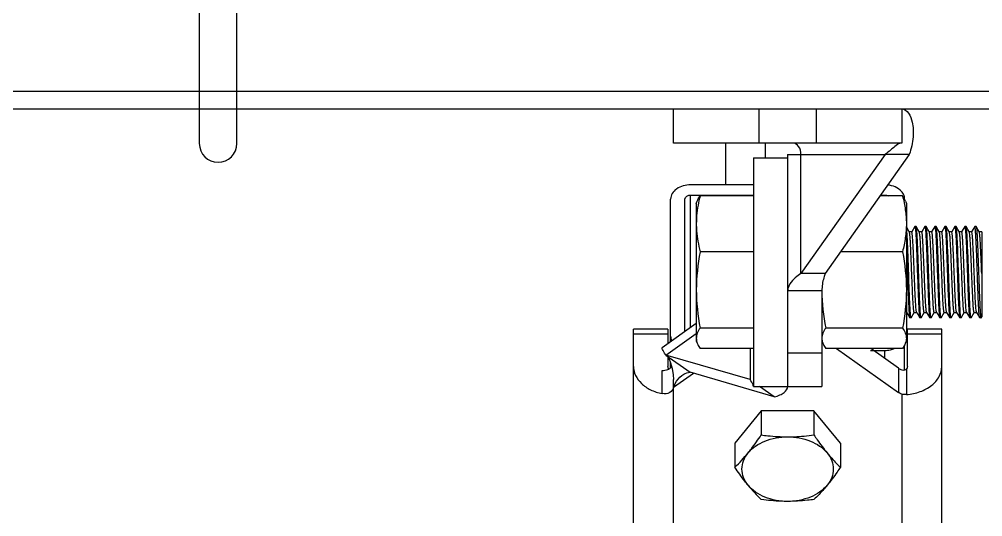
# Model space of a CAD drawing. Extents: x 1725261 to 1937680, y 860327 to 1571294.
# Drawn here: x 1849296 to 1851256, y 1215430 to 1216442 of the extents above; entities that cross this region are included whole.
import ezdxf

# ---------------------------------------------------------------- set-up
doc = ezdxf.new("R2010")
doc.units = 0
doc.header["$LTSCALE"] = 1000
doc.header["$MEASUREMENT"] = 0
doc.layers.add('bz', color=2, linetype='Continuous')
doc.layers.add('walraven', color=7, linetype='Continuous')

msp = doc.modelspace()

# ---------------------------------------------------------------- linework, layer by layer
at = {"linetype": 'Continuous'}
for p, q in [((1849018.4, 1216295.4), (1852700.3, 1216295.4)), ((1849018.4, 1216259.7), (1852700.3, 1216259.7)), ((1850627, 1216190), (1850627, 1216259.7)), ((1850627, 1216259.7), (1851091.6, 1216259.7)), ((1850801.2, 1216190), (1850801.2, 1216259.7)), ((1850917.4, 1216259.7), (1850917.4, 1216190)), ((1851091.6, 1216259.7), (1851091.6, 1216190)), ((1851091.6, 1216190), (1850627, 1216190)), ((1850733.2, 1216190), (1850733.2, 1216104.9)), ((1850813.7, 1216190), (1850813.7, 1216159.6)), ((1850789.6, 1216159.6), (1850789.6, 1215695)), ((1850789.6, 1216159.6), (1850859.3, 1216159.6)), ((1850859.3, 1216166.8), (1850859.3, 1215695)), ((1850859.3, 1216166.8), (1851057.6, 1216166.8)), ((1851057.6, 1216166.8), (1850886.5, 1215924.8)), ((1850886.5, 1215924.8), (1850886.5, 1216166.8)), ((1851106.9, 1216166.8), (1850935.8, 1215924.8)), ((1851106.9, 1216166.8), (1851057.6, 1216166.8)), ((1850789.6, 1216104.9), (1850661.8, 1216104.9)), ((1850621.2, 1215786.3), (1850621.2, 1216076.1)), ((1850650.2, 1215806.8), (1850650.2, 1216076.1)), ((1850661.8, 1215815), (1850661.8, 1216084.3)), ((1850661.8, 1216084.3), (1850789.6, 1216084.3)), ((1850789.6, 1216082.8), (1850681.3, 1216082.8)), ((1851093.1, 1216082.8), (1851047.5, 1216082.8)), ((1851048.6, 1216084.3), (1851056.8, 1216084.3)), ((1851056.8, 1216082.8), (1851056.8, 1216084.3)), ((1850673.5, 1216066.7), (1850675.3, 1216071.8)), ((1850673.5, 1216066.7), (1850673.5, 1215787.9)), ((1851099.1, 1216071.8), (1851100.9, 1216066.7)), ((1851100.9, 1216066.7), (1851100.9, 1215787.9)), ((1851106.9, 1216009.2), (1851100.9, 1216019.6)), ((1851118, 1216020.1), (1851111.8, 1216009.2)), ((1851118, 1216020.1), (1851118.2, 1216020.2)), ((1851120.8, 1216020.2), (1851118.2, 1216020.2)), ((1851121, 1216020.1), (1851120.8, 1216020.2)), ((1851127.2, 1216009.2), (1851121, 1216020.1)), ((1851138.4, 1216020.1), (1851132.1, 1216009.2)), ((1851138.4, 1216020.1), (1851138.6, 1216020.2)), ((1851141.1, 1216020.2), (1851138.6, 1216020.2)), ((1851141.3, 1216020.1), (1851141.1, 1216020.2)), ((1851147.5, 1216009.2), (1851141.3, 1216020.1)), ((1851158.7, 1216020.1), (1851152.4, 1216009.2)), ((1851158.7, 1216020.1), (1851158.9, 1216020.2)), ((1851161.4, 1216020.2), (1851158.9, 1216020.2)), ((1851161.6, 1216020.1), (1851161.4, 1216020.2)), ((1851167.9, 1216009.2), (1851161.6, 1216020.1)), ((1851179, 1216020.1), (1851172.8, 1216009.2)), ((1851179, 1216020.1), (1851179.2, 1216020.2)), ((1851181.8, 1216020.2), (1851179.2, 1216020.2)), ((1851181.9, 1216020.1), (1851181.8, 1216020.2)), ((1851188.2, 1216009.2), (1851181.9, 1216020.1)), ((1851199.3, 1216020.1), (1851193.1, 1216009.2)), ((1851199.3, 1216020.1), (1851199.5, 1216020.2)), ((1851202.1, 1216020.2), (1851199.5, 1216020.2)), ((1851202.3, 1216020.1), (1851202.1, 1216020.2)), ((1851208.5, 1216009.2), (1851202.3, 1216020.1)), ((1851219.7, 1216020.1), (1851213.4, 1216009.2)), ((1851219.7, 1216020.1), (1851219.9, 1216020.2)), ((1851222.4, 1216020.2), (1851219.9, 1216020.2)), ((1851222.6, 1216020.1), (1851222.4, 1216020.2)), ((1851228.9, 1216009.2), (1851222.6, 1216020.1)), ((1851240, 1216020.1), (1851233.7, 1216009.2)), ((1851240.2, 1216020.2), (1851240, 1216020.1)), ((1851242.7, 1216020.2), (1851240.2, 1216020.2)), ((1851242.7, 1216020.2), (1851242.9, 1216020.1)), ((1851249.2, 1216009.2), (1851242.9, 1216020.1)), ((1851242.9, 1216020.1), (1851243, 1216019.9)), ((1851107, 1216009), (1851106.9, 1216009.2)), ((1851111.9, 1216009.2), (1851106.9, 1216009.2)), ((1851107.2, 1216008.6), (1851107, 1216009)), ((1851127.3, 1216009), (1851127.2, 1216009.2)), ((1851132.2, 1216009.2), (1851127.2, 1216009.2)), ((1851147.7, 1216009), (1851147.5, 1216009.2)), ((1851152.5, 1216009.2), (1851147.5, 1216009.2)), ((1851168, 1216009), (1851167.9, 1216009.2)), ((1851172.8, 1216009.2), (1851167.9, 1216009.2)), ((1851168.1, 1216008.8), (1851168, 1216009)), ((1851188.3, 1216009), (1851188.2, 1216009.2)), ((1851193.2, 1216009.2), (1851188.2, 1216009.2)), ((1851208.6, 1216009), (1851208.5, 1216009.2)), ((1851213.5, 1216009.2), (1851208.5, 1216009.2)), ((1851229, 1216009), (1851228.9, 1216009.2)), ((1851233.8, 1216009.2), (1851228.9, 1216009.2)), ((1851249.3, 1216009), (1851249.2, 1216009.2)), ((1851254.2, 1216009.2), (1851249.2, 1216009.2)), ((1851254.3, 1216009.6), (1851254.1, 1216009.3)), ((1851254.3, 1216009.2), (1851254.2, 1216009.2)), ((1851254.3, 1216009.5), (1851254.3, 1215836.6)), ((1850789.6, 1215969), (1850681.3, 1215969)), ((1851093.1, 1215969), (1850967, 1215969)), ((1850935.8, 1215924.8), (1850886.5, 1215924.8)), ((1850929, 1215889.2), (1850859.3, 1215889.2)), ((1850929, 1215889.2), (1850929, 1215695)), ((1851100.9, 1215845.4), (1851101.6, 1215845.4)), ((1851101.5, 1215845.6), (1851101.6, 1215845.4)), ((1851101.6, 1215845.4), (1851107.9, 1215834.5)), ((1851110.8, 1215834.5), (1851117, 1215845.4)), ((1851116.9, 1215845.4), (1851121.9, 1215845.4)), ((1851121.8, 1215845.6), (1851121.7, 1215845.8)), ((1851121.8, 1215845.6), (1851121.9, 1215845.4)), ((1851121.9, 1215845.4), (1851128.2, 1215834.5)), ((1851131.1, 1215834.5), (1851137.4, 1215845.4)), ((1851137.3, 1215845.4), (1851142.2, 1215845.4)), ((1851142.1, 1215845.6), (1851142.2, 1215845.4)), ((1851142.2, 1215845.4), (1851148.5, 1215834.5)), ((1851151.5, 1215834.5), (1851157.7, 1215845.4)), ((1851157.6, 1215845.4), (1851162.6, 1215845.4)), ((1851162.5, 1215845.6), (1851162.6, 1215845.4)), ((1851162.6, 1215845.4), (1851168.9, 1215834.5)), ((1851171.8, 1215834.5), (1851178, 1215845.4)), ((1851177.9, 1215845.4), (1851182.9, 1215845.4)), ((1851182.8, 1215845.6), (1851182.9, 1215845.4)), ((1851182.9, 1215845.4), (1851189.2, 1215834.5)), ((1851192.1, 1215834.5), (1851198.3, 1215845.4)), ((1851198.3, 1215845.4), (1851203.2, 1215845.4)), ((1851203.1, 1215845.6), (1851203.2, 1215845.4)), ((1851203.2, 1215845.4), (1851209.5, 1215834.5)), ((1851212.4, 1215834.5), (1851218.7, 1215845.4)), ((1851218.6, 1215845.4), (1851223.6, 1215845.4)), ((1851223.4, 1215845.6), (1851222.8, 1215848.1)), ((1851223.4, 1215845.6), (1851223.6, 1215845.4)), ((1851223.6, 1215845.4), (1851229.8, 1215834.5)), ((1851232.8, 1215834.5), (1851239, 1215845.4)), ((1851238.9, 1215845.4), (1851243.9, 1215845.4)), ((1851243.8, 1215845.6), (1851243.9, 1215845.4)), ((1851243.9, 1215845.4), (1851250.2, 1215834.5)), ((1850604, 1215774.1), (1850673.5, 1215823.3)), ((1851107.9, 1215834.5), (1851108.1, 1215834.4)), ((1851110.6, 1215834.4), (1851108.1, 1215834.4)), ((1851110.8, 1215834.5), (1851110.6, 1215834.4)), ((1851128.2, 1215834.5), (1851128.4, 1215834.4)), ((1851130.9, 1215834.4), (1851128.4, 1215834.4)), ((1851131.1, 1215834.5), (1851130.9, 1215834.4)), ((1851148.5, 1215834.5), (1851148.7, 1215834.4)), ((1851151.3, 1215834.4), (1851148.7, 1215834.4)), ((1851151.5, 1215834.5), (1851151.3, 1215834.4)), ((1851168.9, 1215834.5), (1851169.1, 1215834.4)), ((1851171.6, 1215834.4), (1851169.1, 1215834.4)), ((1851171.8, 1215834.5), (1851171.6, 1215834.4)), ((1851189.2, 1215834.5), (1851189.4, 1215834.4)), ((1851191.9, 1215834.4), (1851189.4, 1215834.4)), ((1851192.1, 1215834.5), (1851191.9, 1215834.4)), ((1851209.5, 1215834.5), (1851209.7, 1215834.4)), ((1851212.2, 1215834.4), (1851209.7, 1215834.4)), ((1851212.4, 1215834.5), (1851212.2, 1215834.4)), ((1851229.8, 1215834.5), (1851230, 1215834.4)), ((1851232.6, 1215834.4), (1851230, 1215834.4)), ((1851232.8, 1215834.5), (1851232.6, 1215834.4)), ((1851252.9, 1215834.4), (1851250.4, 1215834.4)), ((1851252.9, 1215834.4), (1851253.1, 1215834.5)), ((1851253.1, 1215834.5), (1851254.3, 1215836.6)), ((1850545.7, 1215242.4), (1850545.7, 1215811.2)), ((1850615.4, 1215811.2), (1850545.7, 1215811.2)), ((1850611.7, 1215758.7), (1850673.5, 1215802.4)), ((1850615.4, 1215811.2), (1850615.4, 1215782.2)), ((1850789.6, 1215813.5), (1850681.3, 1215813.5)), ((1851093.1, 1215813.5), (1850936.9, 1215813.5)), ((1851103.2, 1215735.3), (1851103.2, 1215811.2)), ((1851172.9, 1215811.2), (1851103.2, 1215811.2)), ((1851172.9, 1215242.4), (1851172.9, 1215811.2)), ((1850615.4, 1215801), (1850545.7, 1215801)), ((1850673.5, 1215787.9), (1850675.3, 1215782.8)), ((1850929, 1215787.9), (1850930.9, 1215782.8)), ((1851099.1, 1215782.8), (1851100.9, 1215787.9)), ((1851172.9, 1215801), (1851103.2, 1215801)), ((1850789.6, 1215771.8), (1850681.3, 1215771.8)), ((1850782.8, 1215771.8), (1850782.8, 1215708.6)), ((1850859.3, 1215763), (1850929, 1215763)), ((1851093.1, 1215771.8), (1850936.9, 1215771.8)), ((1850958.6, 1215771.8), (1851084.8, 1215682.6)), ((1851027.7, 1215768.1), (1851056.8, 1215768.1)), ((1851084.8, 1215731.9), (1851028.3, 1215771.8)), ((1851056.8, 1215751.7), (1851056.8, 1215768.1)), ((1851097.4, 1215728.5), (1851097.4, 1215779.1)), ((1850611.7, 1215758.7), (1850661, 1215723.9)), ((1850782.8, 1215708.6), (1850611.7, 1215758.7)), ((1850615.4, 1215756.1), (1850615.4, 1215735.3)), ((1850621.2, 1215732.7), (1850621.2, 1215742.9)), ((1850621.2, 1215742.8), (1850624.4, 1215731.2)), ((1850603.8, 1215680.1), (1850603.8, 1215727)), ((1850832.1, 1215673.7), (1850661, 1215723.9)), ((1851084.8, 1215731.9), (1851084.8, 1215682.6)), ((1851101.2, 1215730.7), (1851101.2, 1215678.2)), ((1850627, 1215693), (1850667.8, 1215721.9)), ((1850627, 1215184.9), (1850627, 1215708.7)), ((1850789.6, 1215695), (1850929, 1215695)), ((1850832.1, 1215673.7), (1850802.1, 1215695)), ((1851091.6, 1215679.2), (1851091.6, 1215184.9)), ((1850805.6, 1215644.9), (1850752, 1215579.2)), ((1850805.6, 1215644.9), (1850805.6, 1215596)), ((1850912.9, 1215644.9), (1850805.6, 1215644.9)), ((1850912.9, 1215644.9), (1850912.9, 1215596)), ((1850966.6, 1215579.2), (1850912.9, 1215644.9)), ((1850752, 1215579.2), (1850752, 1215530.3)), ((1850966.6, 1215579.2), (1850966.6, 1215530.3))]:
    msp.add_line(p, q, dxfattribs=at)
for points in [[(1850615.9, 1215755.7), (1850617.7, 1215752), (1850621.2, 1215742.8)], [(1850624.4, 1215731.2), (1850626.5, 1215718.2), (1850627, 1215708.7)]]:
    msp.add_lwpolyline(points, dxfattribs=at)
for centre, radius, start, end in [((1851075.3, 1216075.7), 22.2, 17.8947, 22.1691), ((1850698.5, 1215823.6), 108.4, 215.5714, 216.7651), ((1850605.8, 1215752.9), 25.6, 292.244, 297.8329), ((1850606.5, 1215751.6), 24, 297.8753, 299.7704), ((1850519.4, 1215771.3), 334.9, 313.9914, 320.7735), ((1851038.2, 1215705.6), 334.9, 219.2265, 226.0086)]:
    msp.add_arc(centre, radius, start, end, dxfattribs=at)
for points, knots in [([(1851091.6, 1216259.7), (1851103.2, 1216259.7), (1851112.9, 1216238.4), (1851115.1, 1216218), (1851114.8, 1216195.4), (1851110.9, 1216178.3), (1851106.9, 1216166.8)], [0, 0, 0, 0, 0.34128, 0.481725, 0.640517, 1, 1, 1, 1]), ([(1850886.5, 1216166.8), (1850886.5, 1216172.5), (1850884.4, 1216183.1), (1850874.6, 1216190), (1850870.1, 1216190)], [0, 0, 0, 0, 0.55976, 1, 1, 1, 1]), ([(1851072.6, 1216178.7), (1851071.5, 1216177.8), (1851066.6, 1216173.7), (1851061.6, 1216169.7), (1851057.6, 1216166.8)], [0, 0, 0, 0, 0.226541, 1, 1, 1, 1]), ([(1851091.6, 1216190), (1851088.6, 1216190), (1851081.5, 1216186.5), (1851076, 1216181.6), (1851072.6, 1216178.7)], [0, 0, 0, 0, 0.400704, 1, 1, 1, 1]), ([(1850661.8, 1216104.9), (1850651.8, 1216104.9), (1850633.3, 1216101.1), (1850621.2, 1216084), (1850621.2, 1216076.1)], [0, 0, 0, 0, 0.559767, 1, 1, 1, 1]), ([(1851095.8, 1216084.1), (1851094.7, 1216086.8), (1851087.2, 1216098.2), (1851073.1, 1216103.5), (1851062.8, 1216104.6)], [0, 0, 0, 0, 0.221061, 1, 1, 1, 1]), ([(1850681.3, 1216082.8), (1850680.1, 1216078.1), (1850675.7, 1216059.4), (1850673.5, 1216040.2), (1850673.5, 1216025.9)], [0, 0, 0, 0, 0.252048, 1, 1, 1, 1]), ([(1850675.3, 1216071.6), (1850675.6, 1216072.6), (1850677.2, 1216076.5), (1850679.4, 1216080.1), (1850681.3, 1216082.8)], [0, 0, 0, 0, 0.238306, 1, 1, 1, 1]), ([(1851099.1, 1216071.6), (1851098.8, 1216072.6), (1851097.2, 1216076.5), (1851094.9, 1216080.1), (1851093.1, 1216082.8)], [0, 0, 0, 0, 0.238306, 1, 1, 1, 1]), ([(1851093.1, 1216082.8), (1851095.5, 1216073.4), (1851099.4, 1216054.6), (1851100.9, 1216035.4), (1851100.9, 1216025.9)], [0, 0, 0, 0, 0.502209, 1, 1, 1, 1]), ([(1851097.4, 1216076.1), (1851097.4, 1216077.2), (1851097.2, 1216079.4), (1851096.7, 1216081.5), (1851096.4, 1216082.5)], [0, 0, 0, 0, 0.496614, 1, 1, 1, 1]), ([(1850673.5, 1216025.9), (1850673.5, 1216021.1), (1850674.2, 1216001.9), (1850677.7, 1215982.9), (1850681.3, 1215969)], [0, 0, 0, 0, 0.248826, 1, 1, 1, 1]), ([(1851100.9, 1216025.9), (1851100.9, 1216016.3), (1851099.4, 1215997.1), (1851095.5, 1215978.3), (1851093.1, 1215969)], [0, 0, 0, 0, 0.497791, 1, 1, 1, 1]), ([(1851108.1, 1215861.6), (1851107.3, 1215876.3), (1851106.5, 1215899.5), (1851105.4, 1215931.1), (1851104.5, 1215955.6), (1851103.7, 1215978), (1851102.8, 1215996.5), (1851102.1, 1216008.9), (1851101.5, 1216015.9), (1851101.1, 1216018.3), (1851100.9, 1216019.2)], [0, 0, 0, 0, 0.280313, 0.441626, 0.601058, 0.746568, 0.867171, 0.953784, 0.982215, 1, 1, 1, 1]), ([(1851118.2, 1216020.2), (1851118.3, 1216020.2), (1851118.6, 1216019.8), (1851118.7, 1216019.1), (1851119, 1216017.8), (1851119.3, 1216015.2), (1851119.7, 1216010.7), (1851120.2, 1216004), (1851120.7, 1215995.7), (1851121.1, 1215985.8), (1851121.6, 1215974.7), (1851122.2, 1215958.1), (1851123, 1215936.2), (1851123.9, 1215909.7), (1851124.8, 1215884.8), (1851125.5, 1215868.9), (1851125.9, 1215861.6)], [0, 0, 0, 0, 0.00218, 0.007156, 0.015174, 0.026244, 0.057342, 0.099842, 0.152844, 0.215209, 0.285592, 0.362474, 0.528996, 0.700446, 0.862075, 1, 1, 1, 1]), ([(1851128.4, 1215861.6), (1851128, 1215868.7), (1851127.4, 1215884.1), (1851126.5, 1215908.3), (1851125.6, 1215934.1), (1851124.7, 1215959.4), (1851124, 1215979.1), (1851123.3, 1215993), (1851122.9, 1216001.6), (1851122.4, 1216008.7), (1851122, 1216014.1), (1851121.5, 1216017.7), (1851121.3, 1216019.5), (1851121, 1216020.1)], [0, 0, 0, 0, 0.134252, 0.291372, 0.458537, 0.622096, 0.768683, 0.831794, 0.886343, 0.931217, 0.965509, 0.98855, 1, 1, 1, 1]), ([(1851138.6, 1216020.2), (1851138.7, 1216020.2), (1851138.9, 1216019.8), (1851139.1, 1216019.1), (1851139.3, 1216017.8), (1851139.7, 1216015.2), (1851140.1, 1216010.7), (1851140.5, 1216004), (1851141, 1215995.7), (1851141.4, 1215985.8), (1851141.9, 1215974.7), (1851142.6, 1215958.1), (1851143.3, 1215936.2), (1851144.3, 1215909.7), (1851145.2, 1215884.8), (1851145.8, 1215868.9), (1851146.2, 1215861.6)], [0, 0, 0, 0, 0.002174, 0.007143, 0.015154, 0.026218, 0.057307, 0.099799, 0.152794, 0.215155, 0.285537, 0.362422, 0.52895, 0.70041, 0.86206, 1, 1, 1, 1]), ([(1851148.7, 1215861.6), (1851148.4, 1215868.7), (1851147.7, 1215884.1), (1851146.8, 1215908.3), (1851145.9, 1215934.1), (1851145.1, 1215959.4), (1851144.3, 1215979.1), (1851143.6, 1215993), (1851143.2, 1216001.6), (1851142.7, 1216008.7), (1851142.3, 1216014.1), (1851141.8, 1216017.7), (1851141.6, 1216019.5), (1851141.3, 1216020.1)], [0, 0, 0, 0, 0.134248, 0.291362, 0.458527, 0.622086, 0.768676, 0.831791, 0.886342, 0.931217, 0.965509, 0.988549, 1, 1, 1, 1]), ([(1851158.9, 1216020.2), (1851159, 1216020.2), (1851159.2, 1216019.8), (1851159.4, 1216019.1), (1851159.6, 1216017.8), (1851160, 1216015.2), (1851160.4, 1216010.7), (1851160.8, 1216004), (1851161.3, 1215995.7), (1851161.8, 1215985.8), (1851162.2, 1215974.7), (1851162.9, 1215958.1), (1851163.7, 1215936.2), (1851164.6, 1215909.7), (1851165.5, 1215884.8), (1851166.2, 1215868.9), (1851166.5, 1215861.6)], [0, 0, 0, 0, 0.002175, 0.007145, 0.015158, 0.026223, 0.057313, 0.099807, 0.152805, 0.215171, 0.285555, 0.36244, 0.528965, 0.700426, 0.862068, 1, 1, 1, 1]), ([(1851169, 1215861.6), (1851168.7, 1215868.7), (1851168, 1215884.1), (1851167.2, 1215908.3), (1851166.3, 1215934.1), (1851165.4, 1215959.4), (1851164.6, 1215979.1), (1851164, 1215993), (1851163.5, 1216001.6), (1851163.1, 1216008.7), (1851162.7, 1216014.1), (1851162.2, 1216017.7), (1851161.9, 1216019.5), (1851161.6, 1216020.1)], [0, 0, 0, 0, 0.134249, 0.291369, 0.458531, 0.622086, 0.768675, 0.831789, 0.886339, 0.931214, 0.965507, 0.988549, 1, 1, 1, 1]), ([(1851179.2, 1216020.2), (1851179.3, 1216020.2), (1851179.6, 1216019.8), (1851179.7, 1216019.1), (1851180, 1216017.8), (1851180.3, 1216015.2), (1851180.7, 1216010.7), (1851181.2, 1216004), (1851181.6, 1215995.7), (1851182.1, 1215985.8), (1851182.6, 1215974.7), (1851183.2, 1215958.1), (1851184, 1215936.2), (1851184.9, 1215909.7), (1851185.8, 1215884.8), (1851186.5, 1215868.9), (1851186.8, 1215861.6)], [0, 0, 0, 0, 0.002179, 0.007154, 0.015171, 0.02624, 0.057337, 0.099835, 0.152836, 0.215199, 0.285581, 0.362463, 0.528986, 0.700438, 0.862072, 1, 1, 1, 1]), ([(1851189.4, 1215861.6), (1851189, 1215868.7), (1851188.4, 1215884.1), (1851187.5, 1215908.3), (1851186.6, 1215934.1), (1851185.7, 1215959.4), (1851184.9, 1215979.1), (1851184.3, 1215993), (1851183.9, 1216001.6), (1851183.4, 1216008.7), (1851183, 1216014.1), (1851182.5, 1216017.7), (1851182.2, 1216019.5), (1851181.9, 1216020.1)], [0, 0, 0, 0, 0.134251, 0.29137, 0.458536, 0.622096, 0.768683, 0.831794, 0.886344, 0.931218, 0.96551, 0.98855, 1, 1, 1, 1]), ([(1851199.5, 1216020.2), (1851199.7, 1216020.2), (1851199.9, 1216019.8), (1851200.1, 1216019.1), (1851200.3, 1216017.8), (1851200.6, 1216015.2), (1851201, 1216010.7), (1851201.5, 1216004), (1851202, 1215995.7), (1851202.4, 1215985.8), (1851202.9, 1215974.7), (1851203.5, 1215958.1), (1851204.3, 1215936.2), (1851205.2, 1215909.7), (1851206.1, 1215884.8), (1851206.8, 1215868.9), (1851207.2, 1215861.6)], [0, 0, 0, 0, 0.002173, 0.00714, 0.01515, 0.026213, 0.0573, 0.09979, 0.152784, 0.215145, 0.285528, 0.362414, 0.528942, 0.700406, 0.862059, 1, 1, 1, 1]), ([(1851209.7, 1215861.6), (1851209.4, 1215868.7), (1851208.7, 1215884.1), (1851207.8, 1215908.3), (1851206.9, 1215934.1), (1851206, 1215959.4), (1851205.3, 1215979.1), (1851204.6, 1215993), (1851204.2, 1216001.6), (1851203.7, 1216008.7), (1851203.3, 1216014.1), (1851202.8, 1216017.7), (1851202.6, 1216019.5), (1851202.3, 1216020.1)], [0, 0, 0, 0, 0.134247, 0.291362, 0.458526, 0.622082, 0.768672, 0.831787, 0.88634, 0.931215, 0.965508, 0.988549, 1, 1, 1, 1]), ([(1851219.9, 1216020.2), (1851220, 1216020.2), (1851220.2, 1216019.8), (1851220.4, 1216019.1), (1851220.6, 1216017.8), (1851221, 1216015.2), (1851221.4, 1216010.7), (1851221.8, 1216004), (1851222.3, 1215995.7), (1851222.8, 1215985.8), (1851223.2, 1215974.7), (1851223.9, 1215958.1), (1851224.7, 1215936.2), (1851225.6, 1215909.7), (1851226.5, 1215884.8), (1851227.1, 1215868.9), (1851227.5, 1215861.6)], [0, 0, 0, 0, 0.002177, 0.007149, 0.015163, 0.02623, 0.057323, 0.099818, 0.152818, 0.215183, 0.285568, 0.362452, 0.528976, 0.700434, 0.862071, 1, 1, 1, 1]), ([(1851230, 1215861.6), (1851229.7, 1215868.7), (1851229, 1215884.1), (1851228.1, 1215908.3), (1851227.3, 1215934.1), (1851226.4, 1215959.4), (1851225.6, 1215979.1), (1851225, 1215993), (1851224.5, 1216001.6), (1851224, 1216008.7), (1851223.6, 1216014.1), (1851223.1, 1216017.7), (1851222.9, 1216019.5), (1851222.6, 1216020.1)], [0, 0, 0, 0, 0.134252, 0.291372, 0.458534, 0.62209, 0.768678, 0.831791, 0.88634, 0.931215, 0.965508, 0.988549, 1, 1, 1, 1]), ([(1851250.2, 1215834.5), (1851250, 1215834.8), (1851249.8, 1215835.8), (1851249.5, 1215837.6), (1851249.2, 1215840.2), (1851248.7, 1215845.4), (1851248.2, 1215853.6), (1851247.6, 1215865.4), (1851247, 1215879.5), (1851246.4, 1215895.4), (1851245.8, 1215912.5), (1851245.2, 1215930.1), (1851244.6, 1215947.6), (1851244, 1215964.3), (1851243.4, 1215979.7), (1851242.8, 1215993.2), (1851242.2, 1216002.9), (1851241.8, 1216009.4), (1851241.5, 1216013.2), (1851241.2, 1216016.1), (1851240.9, 1216018.3), (1851240.6, 1216019.4), (1851240.4, 1216020.2), (1851240.2, 1216020.2)], [0, 0, 0, 0, 0.005461, 0.015369, 0.029712, 0.048378, 0.097984, 0.162392, 0.239234, 0.32568, 0.418537, 0.514379, 0.609666, 0.700878, 0.784648, 0.857887, 0.917894, 0.942228, 0.962473, 0.978452, 0.990029, 0.997146, 1, 1, 1, 1]), ([(1851243, 1216019.9), (1851243.2, 1216019.5), (1851243.4, 1216018.5), (1851243.9, 1216015.3), (1851244.3, 1216009.3), (1851244.9, 1216000), (1851245.5, 1215988), (1851246.1, 1215973.8), (1851246.7, 1215958), (1851247.3, 1215941), (1851248, 1215923.5), (1851248.6, 1215906.1), (1851249.2, 1215889.5), (1851249.8, 1215874.3), (1851250.4, 1215861), (1851250.9, 1215851.4), (1851251.3, 1215845), (1851251.6, 1215841.3), (1851251.9, 1215838.5), (1851252.2, 1215836.3), (1851252.5, 1215835.2), (1851252.7, 1215834.4), (1851252.9, 1215834.4)], [0, 0, 0, 0, 0.006475, 0.017345, 0.052019, 0.102898, 0.168161, 0.245445, 0.331943, 0.424513, 0.519786, 0.6143, 0.704615, 0.787448, 0.85979, 0.919015, 0.943021, 0.962988, 0.978745, 0.990161, 0.99718, 1, 1, 1, 1]), ([(1851116.9, 1215845.4), (1851116.8, 1215845.4), (1851116.5, 1215846.1), (1851116.3, 1215847), (1851116, 1215848.9), (1851115.7, 1215851.4), (1851115.4, 1215854.6), (1851115, 1215860.1), (1851114.4, 1215868.4), (1851113.8, 1215879.9), (1851113.2, 1215893.1), (1851112.6, 1215907.5), (1851112, 1215922.6), (1851111.4, 1215937.9), (1851110.8, 1215952.8), (1851110.2, 1215966.8), (1851109.7, 1215979.3), (1851109.1, 1215990.1), (1851108.5, 1215998.6), (1851107.9, 1216004.5), (1851107.5, 1216007.6), (1851107.2, 1216008.6)], [0, 0, 0, 0, 0.002911, 0.009851, 0.021077, 0.036552, 0.056152, 0.079719, 0.137881, 0.208992, 0.29053, 0.379595, 0.473019, 0.567477, 0.659607, 0.74613, 0.82397, 0.89036, 0.94295, 0.979899, 1, 1, 1, 1]), ([(1851121.7, 1215845.8), (1851121.3, 1215846.8), (1851121, 1215849.8), (1851120.3, 1215855.5), (1851119.8, 1215863.9), (1851119.2, 1215874.6), (1851118.6, 1215887.1), (1851118, 1215901.1), (1851117.4, 1215916), (1851116.8, 1215931.4), (1851116.2, 1215946.6), (1851115.6, 1215961.1), (1851115, 1215974.3), (1851114.4, 1215985.9), (1851113.9, 1215994.3), (1851113.4, 1215999.9), (1851113.1, 1216003.1), (1851112.8, 1216005.6), (1851112.5, 1216007.5), (1851112.3, 1216008.5), (1851112, 1216009.2), (1851111.9, 1216009.2)], [0, 0, 0, 0, 0.018814, 0.054691, 0.106467, 0.172314, 0.249877, 0.336373, 0.428694, 0.52352, 0.617441, 0.707082, 0.789219, 0.860904, 0.919566, 0.943342, 0.96312, 0.978736, 0.990065, 0.997067, 1, 1, 1, 1]), ([(1851137.3, 1215845.4), (1851137.1, 1215845.4), (1851136.8, 1215846.1), (1851136.6, 1215847.1), (1851136.3, 1215849), (1851136, 1215851.6), (1851135.7, 1215854.9), (1851135.3, 1215860.6), (1851134.7, 1215869.1), (1851134.1, 1215880.9), (1851133.5, 1215894.4), (1851132.9, 1215909.1), (1851132.3, 1215924.5), (1851131.7, 1215940), (1851131.1, 1215955), (1851130.5, 1215969), (1851129.9, 1215981.5), (1851129.3, 1215992), (1851128.7, 1216000), (1851128.2, 1216005.2), (1851127.7, 1216007.8), (1851127.5, 1216008.7), (1851127.3, 1216009)], [0, 0, 0, 0, 0.002979, 0.01011, 0.021658, 0.037569, 0.057721, 0.081935, 0.141647, 0.214533, 0.297928, 0.388772, 0.483731, 0.57932, 0.672029, 0.758454, 0.835426, 0.900125, 0.95019, 0.983823, 0.99411, 1, 1, 1, 1]), ([(1851142.1, 1215845.6), (1851142, 1215845.9), (1851141.8, 1215846.8), (1851141.3, 1215849.4), (1851140.8, 1215854.6), (1851140.2, 1215862.6), (1851139.6, 1215873.1), (1851139, 1215885.6), (1851138.4, 1215899.6), (1851137.8, 1215914.6), (1851137.2, 1215930.1), (1851136.6, 1215945.4), (1851135.9, 1215960.2), (1851135.3, 1215973.7), (1851134.7, 1215985.5), (1851134.2, 1215994), (1851133.8, 1215999.7), (1851133.5, 1216003), (1851133.2, 1216005.6), (1851132.9, 1216007.5), (1851132.6, 1216008.5), (1851132.4, 1216009.2), (1851132.2, 1216009.2)], [0, 0, 0, 0, 0.005873, 0.016149, 0.049758, 0.099805, 0.164491, 0.241456, 0.327881, 0.420594, 0.516191, 0.611162, 0.702019, 0.785427, 0.858327, 0.918049, 0.942268, 0.962424, 0.978339, 0.989888, 0.997021, 1, 1, 1, 1]), ([(1851157.6, 1215845.4), (1851157.4, 1215845.4), (1851157.2, 1215846.1), (1851156.9, 1215847.1), (1851156.6, 1215849), (1851156.3, 1215851.6), (1851156, 1215854.9), (1851155.6, 1215860.6), (1851155.1, 1215869.1), (1851154.5, 1215880.9), (1851153.8, 1215894.4), (1851153.2, 1215909.1), (1851152.6, 1215924.5), (1851152, 1215940), (1851151.4, 1215955), (1851150.8, 1215969), (1851150.2, 1215981.5), (1851149.6, 1215992), (1851149, 1216000), (1851148.5, 1216005.2), (1851148, 1216007.8), (1851147.8, 1216008.7), (1851147.7, 1216009)], [0, 0, 0, 0, 0.002978, 0.01011, 0.021657, 0.037569, 0.057721, 0.081935, 0.141646, 0.214533, 0.297927, 0.388772, 0.483732, 0.579321, 0.67203, 0.758455, 0.835427, 0.900125, 0.95019, 0.983823, 0.994113, 1, 1, 1, 1]), ([(1851162.5, 1215845.6), (1851162.3, 1215845.9), (1851162.1, 1215846.8), (1851161.6, 1215849.4), (1851161.1, 1215854.6), (1851160.5, 1215862.6), (1851159.9, 1215873.1), (1851159.3, 1215885.6), (1851158.7, 1215899.6), (1851158.1, 1215914.6), (1851157.5, 1215930.1), (1851156.9, 1215945.4), (1851156.3, 1215960.2), (1851155.7, 1215973.7), (1851155.1, 1215985.5), (1851154.5, 1215994), (1851154.1, 1215999.7), (1851153.8, 1216003), (1851153.5, 1216005.6), (1851153.2, 1216007.5), (1851153, 1216008.5), (1851152.7, 1216009.2), (1851152.5, 1216009.2)], [0, 0, 0, 0, 0.005876, 0.016149, 0.049759, 0.099805, 0.164492, 0.241457, 0.327882, 0.420595, 0.516191, 0.611162, 0.702019, 0.785427, 0.858326, 0.918049, 0.942268, 0.962424, 0.978338, 0.989888, 0.99702, 1, 1, 1, 1]), ([(1851177.9, 1215845.4), (1851177.8, 1215845.4), (1851177.5, 1215846.1), (1851177.3, 1215847.1), (1851177, 1215849), (1851176.7, 1215851.5), (1851176.4, 1215854.7), (1851175.9, 1215860.3), (1851175.4, 1215868.7), (1851174.8, 1215880.4), (1851174.2, 1215893.7), (1851173.6, 1215908.2), (1851173, 1215923.4), (1851172.4, 1215938.8), (1851171.8, 1215953.8), (1851171.2, 1215967.7), (1851170.6, 1215980.3), (1851170, 1215990.9), (1851169.4, 1215999.2), (1851168.8, 1216004.9), (1851168.5, 1216007.9), (1851168.1, 1216008.8)], [0, 0, 0, 0, 0.00294, 0.009963, 0.021326, 0.036989, 0.056826, 0.080671, 0.139499, 0.211374, 0.29371, 0.383542, 0.477628, 0.572576, 0.664959, 0.751445, 0.828916, 0.894583, 0.946089, 0.981611, 1, 1, 1, 1]), ([(1851182.6, 1215846), (1851182.3, 1215847.1), (1851181.9, 1215850.2), (1851181.3, 1215856.2), (1851180.7, 1215864.8), (1851180.1, 1215875.5), (1851179.5, 1215888.1), (1851178.9, 1215902.1), (1851178.3, 1215917), (1851177.7, 1215932.2), (1851177.1, 1215947.3), (1851176.5, 1215961.6), (1851175.9, 1215974.8), (1851175.3, 1215986.2), (1851174.8, 1215994.5), (1851174.4, 1216000), (1851174.1, 1216003.2), (1851173.8, 1216005.7), (1851173.5, 1216007.6), (1851173.3, 1216008.6), (1851173, 1216009.2), (1851172.8, 1216009.2)], [0, 0, 0, 0, 0.020522, 0.05782, 0.110674, 0.177241, 0.25517, 0.341702, 0.433769, 0.528107, 0.621369, 0.710247, 0.791589, 0.862513, 0.920514, 0.944012, 0.963555, 0.978984, 0.990176, 0.997096, 1, 1, 1, 1]), ([(1851198.3, 1215845.4), (1851198.1, 1215845.4), (1851197.8, 1215846.1), (1851197.6, 1215847.1), (1851197.3, 1215849), (1851197, 1215851.6), (1851196.7, 1215854.9), (1851196.2, 1215860.6), (1851195.7, 1215869.1), (1851195.1, 1215880.9), (1851194.5, 1215894.4), (1851193.9, 1215909.1), (1851193.3, 1215924.5), (1851192.7, 1215940), (1851192.1, 1215955), (1851191.5, 1215969), (1851190.8, 1215981.5), (1851190.3, 1215992), (1851189.7, 1216000), (1851189.2, 1216005.2), (1851188.7, 1216007.8), (1851188.5, 1216008.7), (1851188.3, 1216009)], [0, 0, 0, 0, 0.002979, 0.01011, 0.021658, 0.037569, 0.057721, 0.081935, 0.141647, 0.214533, 0.297928, 0.388772, 0.483732, 0.57932, 0.672029, 0.758455, 0.835426, 0.900125, 0.95019, 0.983823, 0.994111, 1, 1, 1, 1]), ([(1851203.1, 1215845.6), (1851203, 1215845.9), (1851202.7, 1215846.8), (1851202.3, 1215849.4), (1851201.8, 1215854.6), (1851201.2, 1215862.6), (1851200.6, 1215873.1), (1851200, 1215885.6), (1851199.4, 1215899.6), (1851198.8, 1215914.6), (1851198.1, 1215930.1), (1851197.5, 1215945.4), (1851196.9, 1215960.2), (1851196.3, 1215973.7), (1851195.7, 1215985.5), (1851195.2, 1215994), (1851194.8, 1215999.7), (1851194.4, 1216003), (1851194.2, 1216005.6), (1851193.8, 1216007.5), (1851193.6, 1216008.5), (1851193.3, 1216009.2), (1851193.2, 1216009.2)], [0, 0, 0, 0, 0.005874, 0.016149, 0.049759, 0.099805, 0.164491, 0.241457, 0.327881, 0.420594, 0.516191, 0.611162, 0.702019, 0.785427, 0.858327, 0.918049, 0.942268, 0.962424, 0.978338, 0.989888, 0.997021, 1, 1, 1, 1]), ([(1851217.8, 1215848.1), (1851217.1, 1215852.1), (1851216.4, 1215862.9), (1851215.3, 1215882.3), (1851214.3, 1215907.3), (1851213.2, 1215934.7), (1851212.3, 1215957.6), (1851211.5, 1215974.5), (1851211, 1215985.3), (1851210.4, 1215994.4), (1851209.9, 1216001.3), (1851209.4, 1216005.7), (1851209, 1216008), (1851208.8, 1216008.8), (1851208.6, 1216009)], [0, 0, 0, 0, 0.074943, 0.200842, 0.362373, 0.539776, 0.711331, 0.788253, 0.85604, 0.912609, 0.95623, 0.985597, 0.994677, 1, 1, 1, 1]), ([(1851222.8, 1215848.1), (1851222.2, 1215852.2), (1851221.5, 1215863.4), (1851220.3, 1215883.5), (1851219.3, 1215909.3), (1851218.4, 1215932.8), (1851217.6, 1215951.9), (1851217, 1215965.4), (1851216.5, 1215977.6), (1851215.9, 1215988.1), (1851215.3, 1215996.7), (1851214.8, 1216002.6), (1851214.4, 1216006), (1851214.1, 1216007.7), (1851213.9, 1216008.6), (1851213.6, 1216009.2), (1851213.5, 1216009.2)], [0, 0, 0, 0, 0.077318, 0.207666, 0.3744, 0.556123, 0.645307, 0.729501, 0.805982, 0.872279, 0.926255, 0.966184, 0.980475, 0.990844, 0.997262, 1, 1, 1, 1]), ([(1851238.9, 1215845.4), (1851238.7, 1215845.4), (1851238.5, 1215846.1), (1851238.2, 1215847.1), (1851237.9, 1215849), (1851237.6, 1215851.6), (1851237.3, 1215854.9), (1851236.9, 1215860.6), (1851236.4, 1215869.1), (1851235.8, 1215880.9), (1851235.2, 1215894.4), (1851234.5, 1215909.1), (1851233.9, 1215924.5), (1851233.3, 1215940), (1851232.7, 1215955), (1851232.1, 1215969), (1851231.5, 1215981.5), (1851230.9, 1215992), (1851230.3, 1216000), (1851229.8, 1216005.2), (1851229.3, 1216007.8), (1851229.1, 1216008.7), (1851229, 1216009)], [0, 0, 0, 0, 0.002979, 0.01011, 0.021658, 0.037569, 0.057721, 0.081935, 0.141647, 0.214533, 0.297928, 0.388772, 0.483731, 0.57932, 0.672029, 0.758454, 0.835426, 0.900125, 0.95019, 0.983823, 0.99411, 1, 1, 1, 1]), ([(1851243.8, 1215845.6), (1851243.6, 1215845.9), (1851243.4, 1215846.8), (1851242.9, 1215849.4), (1851242.4, 1215854.6), (1851241.8, 1215862.6), (1851241.2, 1215873.1), (1851240.6, 1215885.6), (1851240, 1215899.6), (1851239.4, 1215914.6), (1851238.8, 1215930.1), (1851238.2, 1215945.4), (1851237.6, 1215960.2), (1851237, 1215973.7), (1851236.4, 1215985.5), (1851235.8, 1215994), (1851235.4, 1215999.7), (1851235.1, 1216003), (1851234.8, 1216005.6), (1851234.5, 1216007.5), (1851234.3, 1216008.5), (1851234, 1216009.2), (1851233.8, 1216009.2)], [0, 0, 0, 0, 0.005876, 0.016149, 0.049759, 0.099805, 0.164492, 0.241457, 0.327882, 0.420595, 0.516192, 0.611162, 0.702019, 0.785427, 0.858326, 0.918049, 0.942268, 0.962424, 0.978338, 0.989888, 0.99702, 1, 1, 1, 1]), ([(1851254.3, 1215924.9), (1851253.8, 1215935.1), (1851253.3, 1215950.1), (1851252.4, 1215969.2), (1851251.8, 1215981.6), (1851251.2, 1215992), (1851250.6, 1216000.1), (1851250.2, 1216005.2), (1851249.7, 1216007.9), (1851249.5, 1216008.7), (1851249.3, 1216009)], [0, 0, 0, 0, 0.365048, 0.532447, 0.681469, 0.806694, 0.90358, 0.968671, 0.988591, 1, 1, 1, 1]), ([(1851100.9, 1215982.7), (1851101.3, 1215972.8), (1851102.9, 1215932.5), (1851104, 1215892.1), (1851105.5, 1215861.6)], [0, 0, 0, 0, 0.243471, 1, 1, 1, 1]), ([(1850886.5, 1215924.8), (1850882.5, 1215922.1), (1850870.6, 1215913.2), (1850859.3, 1215899.5), (1850859.3, 1215889.2)], [0, 0, 0, 0, 0.32007, 1, 1, 1, 1]), ([(1850935.8, 1215924.8), (1850934.7, 1215921.9), (1850931, 1215910.4), (1850929, 1215898.2), (1850929, 1215889.2)], [0, 0, 0, 0, 0.257441, 1, 1, 1, 1]), ([(1851105.5, 1215861.6), (1851105.7, 1215858), (1851106, 1215851.7), (1851106.5, 1215844.3), (1851107, 1215839.7), (1851107.2, 1215837.3), (1851107.5, 1215835.7), (1851107.7, 1215834.8), (1851107.9, 1215834.5)], [0, 0, 0, 0, 0.396699, 0.701381, 0.816026, 0.904317, 0.965635, 1, 1, 1, 1]), ([(1851110.6, 1215834.4), (1851110.4, 1215834.4), (1851110.2, 1215835.2), (1851109.9, 1215836.4), (1851109.6, 1215838.7), (1851109.3, 1215841.7), (1851109, 1215845.6), (1851108.5, 1215852.3), (1851108.3, 1215857.7), (1851108.1, 1215861.6)], [0, 0, 0, 0, 0.020032, 0.070193, 0.151802, 0.264388, 0.406949, 0.578205, 1, 1, 1, 1]), ([(1851125.9, 1215861.6), (1851126, 1215858), (1851126.4, 1215851.7), (1851126.9, 1215844.3), (1851127.3, 1215839.7), (1851127.6, 1215837.3), (1851127.8, 1215835.7), (1851128, 1215834.8), (1851128.2, 1215834.5)], [0, 0, 0, 0, 0.396703, 0.701378, 0.816024, 0.904313, 0.965634, 1, 1, 1, 1]), ([(1851130.9, 1215834.4), (1851130.7, 1215834.4), (1851130.5, 1215835.2), (1851130.2, 1215836.4), (1851129.9, 1215838.7), (1851129.6, 1215841.7), (1851129.3, 1215845.6), (1851128.9, 1215852.3), (1851128.6, 1215857.7), (1851128.4, 1215861.6)], [0, 0, 0, 0, 0.019992, 0.070121, 0.15171, 0.264292, 0.406859, 0.578131, 1, 1, 1, 1]), ([(1851146.2, 1215861.6), (1851146.4, 1215858), (1851146.7, 1215851.7), (1851147.2, 1215844.3), (1851147.6, 1215839.7), (1851147.9, 1215837.3), (1851148.2, 1215835.7), (1851148.4, 1215834.8), (1851148.5, 1215834.5)], [0, 0, 0, 0, 0.396697, 0.701376, 0.816023, 0.904315, 0.965634, 1, 1, 1, 1]), ([(1851151.3, 1215834.4), (1851151.1, 1215834.4), (1851150.8, 1215835.2), (1851150.6, 1215836.4), (1851150.3, 1215838.7), (1851150, 1215841.7), (1851149.6, 1215845.6), (1851149.2, 1215852.3), (1851148.9, 1215857.7), (1851148.7, 1215861.6)], [0, 0, 0, 0, 0.020046, 0.070224, 0.151839, 0.264427, 0.406984, 0.57823, 1, 1, 1, 1]), ([(1851166.5, 1215861.6), (1851166.7, 1215858), (1851167, 1215851.7), (1851167.5, 1215844.3), (1851167.9, 1215839.7), (1851168.2, 1215837.3), (1851168.5, 1215835.7), (1851168.7, 1215834.8), (1851168.9, 1215834.5)], [0, 0, 0, 0, 0.3967, 0.70138, 0.816026, 0.904316, 0.965635, 1, 1, 1, 1]), ([(1851171.6, 1215834.4), (1851171.4, 1215834.4), (1851171.1, 1215835.2), (1851170.9, 1215836.4), (1851170.6, 1215838.7), (1851170.3, 1215841.7), (1851170, 1215845.6), (1851169.5, 1215852.3), (1851169.2, 1215857.7), (1851169, 1215861.6)], [0, 0, 0, 0, 0.020019, 0.070169, 0.151771, 0.264355, 0.406918, 0.57818, 1, 1, 1, 1]), ([(1851186.8, 1215861.6), (1851187, 1215858), (1851187.4, 1215851.7), (1851187.8, 1215844.3), (1851188.3, 1215839.7), (1851188.5, 1215837.3), (1851188.8, 1215835.7), (1851189, 1215834.8), (1851189.2, 1215834.5)], [0, 0, 0, 0, 0.396702, 0.701375, 0.816022, 0.904313, 0.965635, 1, 1, 1, 1]), ([(1851191.9, 1215834.4), (1851191.7, 1215834.4), (1851191.5, 1215835.2), (1851191.2, 1215836.4), (1851190.9, 1215838.7), (1851190.6, 1215841.7), (1851190.3, 1215845.6), (1851189.9, 1215852.3), (1851189.6, 1215857.7), (1851189.4, 1215861.6)], [0, 0, 0, 0, 0.020003, 0.070142, 0.151736, 0.26432, 0.406884, 0.578149, 1, 1, 1, 1]), ([(1851207.2, 1215861.6), (1851207.3, 1215858), (1851207.7, 1215851.7), (1851208.2, 1215844.3), (1851208.6, 1215839.7), (1851208.9, 1215837.3), (1851209.2, 1215835.7), (1851209.4, 1215834.8), (1851209.5, 1215834.5)], [0, 0, 0, 0, 0.396699, 0.701381, 0.816026, 0.904317, 0.965635, 1, 1, 1, 1]), ([(1851211.4, 1215837.4), (1851211, 1215840.5), (1851210.4, 1215848.6), (1851209.9, 1215856.6), (1851209.7, 1215861.6)], [0, 0, 0, 0, 0.384851, 1, 1, 1, 1]), ([(1851227.5, 1215861.6), (1851227.7, 1215856.6), (1851228.2, 1215848.6), (1851228.8, 1215840.5), (1851229.2, 1215837.4)], [0, 0, 0, 0, 0.615149, 1, 1, 1, 1]), ([(1851232.6, 1215834.4), (1851232.4, 1215834.4), (1851232.1, 1215835.2), (1851231.9, 1215836.4), (1851231.6, 1215838.7), (1851231.3, 1215841.7), (1851231, 1215845.6), (1851230.5, 1215852.3), (1851230.2, 1215857.7), (1851230, 1215861.6)], [0, 0, 0, 0, 0.020006, 0.070146, 0.151741, 0.264322, 0.406888, 0.578156, 1, 1, 1, 1]), ([(1851101.5, 1215845.6), (1851101.4, 1215845.7), (1851101.1, 1215846.4), (1851101, 1215847.1), (1851100.9, 1215847.8)], [0, 0, 0, 0, 0.15445, 1, 1, 1, 1]), ([(1851218.6, 1215845.4), (1851218.3, 1215845.4), (1851218, 1215846.7), (1851217.9, 1215847.4), (1851217.8, 1215848.1)], [0, 0, 0, 0, 0.278506, 1, 1, 1, 1]), ([(1851212.2, 1215834.4), (1851212.1, 1215834.4), (1851211.9, 1215834.7), (1851211.7, 1215835.6), (1851211.5, 1215836.7), (1851211.4, 1215837.4)], [0, 0, 0, 0, 0.088107, 0.278317, 1, 1, 1, 1]), ([(1851229.2, 1215837.4), (1851229.3, 1215836.8), (1851229.5, 1215835.8), (1851229.7, 1215834.8), (1851229.8, 1215834.5)], [0, 0, 0, 0, 0.645687, 1, 1, 1, 1]), ([(1851250.4, 1215834.4), (1851250.3, 1215834.4), (1851250.2, 1215834.4), (1851250.2, 1215834.5), (1851250.2, 1215834.5)], [0, 0, 0, 0, 0.399347, 1, 1, 1, 1]), ([(1850681.3, 1215813.5), (1850679, 1215810.3), (1850675.1, 1215803.8), (1850673.5, 1215796.2), (1850673.5, 1215792.7)], [0, 0, 0, 0, 0.526507, 1, 1, 1, 1]), ([(1850936.9, 1215813.5), (1850934.6, 1215810.3), (1850930.7, 1215803.8), (1850929, 1215796.2), (1850929, 1215792.7)], [0, 0, 0, 0, 0.526507, 1, 1, 1, 1]), ([(1851093.1, 1215813.5), (1851095.3, 1215810.3), (1851099.2, 1215803.8), (1851100.9, 1215796.2), (1851100.9, 1215792.7)], [0, 0, 0, 0, 0.526507, 1, 1, 1, 1]), ([(1850673.5, 1215792.7), (1850673.5, 1215790.2), (1850673.9, 1215786.9), (1850675, 1215783.8), (1850675.3, 1215783)], [0, 0, 0, 0, 0.743021, 1, 1, 1, 1]), ([(1850675.3, 1215783), (1850675.6, 1215782), (1850677.2, 1215778.1), (1850679.4, 1215774.5), (1850681.3, 1215771.8)], [0, 0, 0, 0, 0.238306, 1, 1, 1, 1]), ([(1850929, 1215792.7), (1850929, 1215791.9), (1850929.2, 1215788.6), (1850930, 1215785.3), (1850930.8, 1215783)], [0, 0, 0, 0, 0.24568, 1, 1, 1, 1]), ([(1850930.8, 1215783), (1850931.2, 1215782), (1850932.8, 1215778.1), (1850935, 1215774.5), (1850936.9, 1215771.8)], [0, 0, 0, 0, 0.238306, 1, 1, 1, 1]), ([(1851099.1, 1215783), (1851098.8, 1215782), (1851097.2, 1215778.1), (1851094.9, 1215774.5), (1851093.1, 1215771.8)], [0, 0, 0, 0, 0.238306, 1, 1, 1, 1]), ([(1851100.9, 1215792.7), (1851100.9, 1215791.9), (1851100.8, 1215788.6), (1851100, 1215785.3), (1851099.1, 1215783)], [0, 0, 0, 0, 0.24568, 1, 1, 1, 1]), ([(1850610.4, 1215760.5), (1850608.2, 1215763.5), (1850605.6, 1215767.7), (1850603.7, 1215772.1), (1850603.6, 1215773.9), (1850604, 1215774.1)], [0, 0, 0, 0, 0.718432, 0.910505, 1, 1, 1, 1]), ([(1850545.7, 1215735.3), (1850545.7, 1215729.1), (1850548.8, 1215716), (1850561.6, 1215699.5), (1850580.6, 1215686.9), (1850595.7, 1215681.8), (1850603.8, 1215680.1)], [0, 0, 0, 0, 0.215862, 0.450689, 0.713102, 1, 1, 1, 1]), ([(1850644.2, 1215717.2), (1850645.4, 1215718.1), (1850650.6, 1215721.2), (1850656.5, 1215723), (1850661, 1215723.9)], [0, 0, 0, 0, 0.236507, 1, 1, 1, 1]), ([(1851101.2, 1215678.2), (1851110.8, 1215679), (1851129, 1215682.8), (1851152.5, 1215695.3), (1851168.8, 1215713.2), (1851172.9, 1215728.2), (1851172.9, 1215735.3)], [0, 0, 0, 0, 0.28821, 0.553531, 0.788229, 1, 1, 1, 1]), ([(1850627, 1215693), (1850628.2, 1215695.6), (1850632.4, 1215704.5), (1850638.4, 1215713.1), (1850644.2, 1215717.2)], [0, 0, 0, 0, 0.286839, 1, 1, 1, 1]), ([(1850789.6, 1215695), (1850789.6, 1215696), (1850788.8, 1215701.2), (1850785.4, 1215705.4), (1850782.8, 1215708.6)], [0, 0, 0, 0, 0.20333, 1, 1, 1, 1]), ([(1850627, 1215693), (1850626.5, 1215688.7), (1850619.6, 1215679.8), (1850609, 1215679.1), (1850603.8, 1215680.1)], [0, 0, 0, 0, 0.450677, 1, 1, 1, 1]), ([(1850832.1, 1215673.7), (1850836, 1215674.6), (1850843.2, 1215676.8), (1850853.8, 1215682.5), (1850859.3, 1215690.2), (1850859.3, 1215695)], [0, 0, 0, 0, 0.332264, 0.60543, 1, 1, 1, 1]), ([(1850778.8, 1215559.5), (1850781.1, 1215562.3), (1850790.5, 1215574.1), (1850799.2, 1215586.5), (1850805.6, 1215596)], [0, 0, 0, 0, 0.239452, 1, 1, 1, 1]), ([(1850778.8, 1215559.5), (1850787.6, 1215570.2), (1850813.6, 1215587.2), (1850843.5, 1215592.3), (1850859.3, 1215592.3)], [0, 0, 0, 0, 0.468341, 1, 1, 1, 1]), ([(1850805.6, 1215596), (1850810.1, 1215595.5), (1850827.9, 1215593.4), (1850845.8, 1215592.3), (1850859.3, 1215592.3)], [0, 0, 0, 0, 0.249182, 1, 1, 1, 1]), ([(1850859.3, 1215592.3), (1850863.8, 1215592.3), (1850881.7, 1215592.7), (1850899.6, 1215594.3), (1850912.9, 1215596)], [0, 0, 0, 0, 0.250767, 1, 1, 1, 1]), ([(1850859.3, 1215592.3), (1850875.1, 1215592.3), (1850905, 1215587.2), (1850931, 1215570.2), (1850939.8, 1215559.5)], [0, 0, 0, 0, 0.531659, 1, 1, 1, 1]), ([(1850912.9, 1215596), (1850915.1, 1215592.8), (1850923.7, 1215580.3), (1850932.7, 1215568.2), (1850939.8, 1215559.5)], [0, 0, 0, 0, 0.259411, 1, 1, 1, 1]), ([(1850778.8, 1215493.8), (1850774.9, 1215498.5), (1850768.7, 1215508.9), (1850765.2, 1215526.6), (1850768.7, 1215544.4), (1850774.9, 1215554.7), (1850778.8, 1215559.5)], [0, 0, 0, 0, 0.257487, 0.5, 0.742513, 1, 1, 1, 1]), ([(1850939.8, 1215559.5), (1850942, 1215556.8), (1850950.5, 1215546.7), (1850959.6, 1215537.1), (1850966.6, 1215530.3)], [0, 0, 0, 0, 0.264209, 1, 1, 1, 1]), ([(1850939.8, 1215559.5), (1850943.6, 1215554.7), (1850949.9, 1215544.4), (1850953.3, 1215526.6), (1850949.9, 1215508.9), (1850943.6, 1215498.5), (1850939.8, 1215493.8)], [0, 0, 0, 0, 0.257487, 0.5, 0.742513, 1, 1, 1, 1]), ([(1850778.8, 1215493.8), (1850776.5, 1215496.6), (1850767.1, 1215508.4), (1850758.4, 1215520.8), (1850752, 1215530.3)], [0, 0, 0, 0, 0.239452, 1, 1, 1, 1]), ([(1850966.6, 1215530.3), (1850964.4, 1215527.1), (1850955.9, 1215514.6), (1850946.8, 1215502.4), (1850939.8, 1215493.8)], [0, 0, 0, 0, 0.259411, 1, 1, 1, 1]), ([(1850859.3, 1215460.9), (1850843.5, 1215460.9), (1850813.6, 1215466.1), (1850787.6, 1215483), (1850778.8, 1215493.8)], [0, 0, 0, 0, 0.531659, 1, 1, 1, 1]), ([(1850939.8, 1215493.8), (1850931, 1215483), (1850905, 1215466.1), (1850875.1, 1215460.9), (1850859.3, 1215460.9)], [0, 0, 0, 0, 0.468341, 1, 1, 1, 1]), ([(1850939.8, 1215493.8), (1850937.6, 1215491.1), (1850929.1, 1215481), (1850919.9, 1215471.4), (1850912.9, 1215464.6)], [0, 0, 0, 0, 0.264209, 1, 1, 1, 1]), ([(1850859.3, 1215460.9), (1850854.8, 1215460.9), (1850836.9, 1215461.3), (1850819, 1215462.9), (1850805.6, 1215464.6)], [0, 0, 0, 0, 0.250767, 1, 1, 1, 1]), ([(1850912.9, 1215464.6), (1850908.5, 1215464.1), (1850890.7, 1215462), (1850872.8, 1215460.9), (1850859.3, 1215460.9)], [0, 0, 0, 0, 0.249182, 1, 1, 1, 1])]:
    msp.add_open_spline(points, degree=3, knots=knots, dxfattribs=at)
for points in [[(1850650.2, 1216076.1), (1850650.2, 1216080.9), (1850657.1, 1216084.3), (1850661.8, 1216084.3)], [(1851056.8, 1216084.3), (1851059.1, 1216084.3), (1851061.5, 1216083.9), (1851063.6, 1216082.8)], [(1850681.3, 1215969), (1850676.5, 1215943.4), (1850673.5, 1215917.3), (1850673.5, 1215891.2)], [(1851093.1, 1215969), (1851097.9, 1215943.4), (1851100.9, 1215917.3), (1851100.9, 1215891.2)], [(1850673.5, 1215891.2), (1850673.5, 1215865.2), (1850676.5, 1215839.1), (1850681.3, 1215813.5)], [(1850929, 1215889.2), (1850929.2, 1215863.8), (1850932.2, 1215838.4), (1850936.9, 1215813.5)], [(1851100.9, 1215891.2), (1851100.9, 1215865.2), (1851097.9, 1215839.1), (1851093.1, 1215813.5)], [(1851182.8, 1215845.6), (1851182.7, 1215845.7), (1851182.7, 1215845.9), (1851182.6, 1215846)], [(1850621.2, 1215796.9), (1850621.2, 1215793.8), (1850621.9, 1215790.6), (1850623.2, 1215787.8)], [(1851056.8, 1215768.1), (1851060.7, 1215768.1), (1851064.6, 1215768.5), (1851068.4, 1215769.3)], [(1851068.4, 1215769.3), (1851071.2, 1215769.9), (1851073.9, 1215770.7), (1851076.4, 1215771.7)], [(1850603.8, 1215727), (1850607.8, 1215727), (1850611.8, 1215727.8), (1850615.5, 1215729.3)], [(1850617.6, 1215730.4), (1850616.3, 1215731.6), (1850615.4, 1215733.5), (1850615.4, 1215735.3)], [(1850618.4, 1215730.7), (1850619.4, 1215731.3), (1850620.4, 1215731.9), (1850621.3, 1215732.6)], [(1850621.3, 1215732.6), (1850622.1, 1215733.3), (1850622.9, 1215734.1), (1850623.6, 1215734.9)], [(1851084.8, 1215731.9), (1851086.9, 1215730.4), (1851089.2, 1215729.3), (1851091.6, 1215728.5)], [(1851091.6, 1215728.5), (1851093.5, 1215727.9), (1851095.6, 1215727.8), (1851097.5, 1215728.4)], [(1851097.5, 1215728.4), (1851098.9, 1215728.8), (1851100.2, 1215729.6), (1851101.2, 1215730.7)], [(1851103.2, 1215735.3), (1851103.2, 1215733.6), (1851102.4, 1215731.9), (1851101.2, 1215730.7)], [(1851091.6, 1215679.2), (1851089.2, 1215680), (1851086.9, 1215681.1), (1851084.8, 1215682.6)], [(1851101.2, 1215678.2), (1851098, 1215677.9), (1851094.7, 1215678.3), (1851091.6, 1215679.2)]]:
    msp.add_open_spline(points, degree=3, dxfattribs=at)
at = {"layer": 'bz'}
msp.add_line((1848232.7, 1216259.7), (1859350.9, 1216259.7), dxfattribs=at)
at = {"layer": 'walraven', "color": 7, "linetype": 'Continuous'}
for p, q in [((1849738.6, 1216237.1), (1849738.6, 1216880)), ((1849662.1, 1216874.7), (1849662.1, 1216237.1)), ((1849662.1, 1216255.9), (1849662.1, 1216189)), ((1849738.6, 1216189), (1849738.6, 1216255.9))]:
    msp.add_line(p, q, dxfattribs=at)
msp.add_arc((1849700.4, 1216189), 38.2, 180, 0, dxfattribs=at)

doc.saveas('drawing.dxf')
